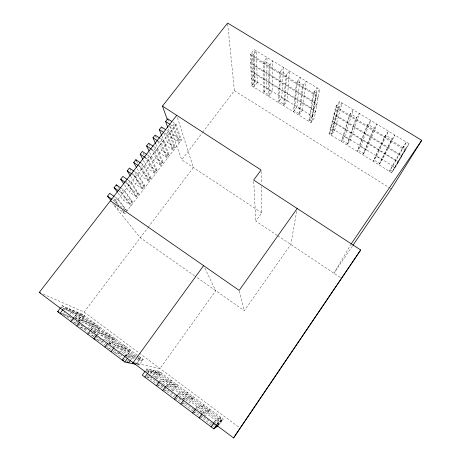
<?xml version="1.0" encoding="UTF-8"?>
<svg xmlns="http://www.w3.org/2000/svg" width="461" height="461" viewBox="0 0 461 461"><rect width="100%" height="100%" fill="white"/><g stroke="black" fill="none" stroke-linecap="round" stroke-linejoin="round"><path stroke-width="0.35" stroke-dasharray="2.31 1.73" d="M266.781 88.495L267 57.383L263.214 62.368L263.352 93.064L266.781 88.495L272.088 91.779L268.659 96.361L269.068 65.94L272.849 60.938L272.088 91.779M281.752 97.755L283.521 67.421L279.746 72.452L278.329 102.365L281.752 97.755L287.111 101.068L283.694 105.696L285.664 76.065L289.439 71.017L287.111 101.068M296.878 107.113L300.226 77.575L296.463 82.652L293.467 111.758L296.878 107.113L302.295 110.461L298.884 115.123L302.456 86.305L306.213 81.211L302.295 110.461M310.979 122.638L315.837 94.47L319.588 89.342L254.103 49.546L250.311 54.49L251.643 85.798L310.979 122.638L314.39 117.941L319.588 89.342M312.166 116.564L317.133 87.844L313.376 92.972L308.761 121.255L312.166 116.564L314.39 117.941M296.688 211.317L290.793 244.463L244.301 310.702L195.13 276.214M329.016 133.828L335.804 106.658L339.544 101.466L409.063 143.699L395.002 167.804L391.648 172.714L329.016 133.828L332.41 129.086L339.544 101.466M334.663 130.48L342.045 102.982L338.305 108.179L331.269 135.229L334.663 130.48L332.41 129.086M344.753 136.721L353.23 109.781L349.496 115.008L341.365 141.498L344.753 136.721L350.348 140.184L346.966 144.973L355.708 118.8L359.436 113.55L350.348 140.184M360.548 146.494L370.759 120.43L367.037 125.715L357.171 151.312L360.548 146.494L366.207 149.992L362.83 154.827L373.324 129.547L377.04 124.245L366.207 149.992M376.516 156.365L388.496 131.206L384.791 136.542L373.145 161.229L376.516 156.365L382.238 159.904L378.873 164.784L391.153 140.426L394.858 135.073L382.238 159.904M390.139 170.028L392.484 171.486L406.291 147.745L403.68 146.154L389.297 171.256L392.657 166.352L406.446 142.115L402.753 147.503M391.648 172.714L405.363 149.099L409.063 143.699M351.253 243.817L333.96 273.269L352.532 245.961M214.365 422.115L215.587 420.334L220.79 417.257L216.797 423.083L219.211 424.886L223.199 419.055L159.016 371.232L146.8 368.915L145.567 370.621M217.056 424.132L218.278 422.345L223.199 419.055M217.246 424.915L219.615 421.452L150.113 369.543L148.119 372.309M217.811 425.094L220.877 420.611L153.242 370.137L150.54 373.906M218.341 425.261L222.069 419.81L156.204 370.702L152.487 375.888M200.426 417.378L206.09 415.073L210.089 409.287L203.647 411.408L202.425 413.177M195.879 408.273L197.101 406.516L204.217 404.914L200.218 410.682L206.09 415.073M182.481 398.54L183.835 398.425L187.84 392.709L178.856 392.876L177.629 394.616M184.089 399.451L185.316 397.705L193.643 397.03L189.638 402.764L183.835 398.425M171.959 390.588L173.376 390.6L177.387 384.923L167.222 384.18L165.995 385.909M166.231 386.232L167.643 386.306L171.653 380.648L160.843 379.415L159.615 381.138M155.922 378.406L157.305 378.573L161.321 372.955L149.358 370.828L148.131 372.54M148.989 376.055L150.148 374.441M153.588 376.66L155 376.85L159.016 371.232M136.295 363.764L140.017 358.629L137.142 356.486M134.825 362.87L136.929 363.326L140.951 357.776L136.894 356.676M137.142 364.599L139.205 365.031L143.227 359.471L82.588 314.293L62.177 305.66L60.938 307.28M131.062 359.54L133.056 356.808L67.698 307.994L65.698 310.622M277.153 235.358L255.803 221.113L261.779 212.896L261.347 186.451M125.519 355.615L126.752 353.927L136.22 356.491M128.043 357.505L129.276 355.817L135.252 357.384M119.22 351.046L121.272 351.616L125.306 346.119L109.407 340.961L108.174 342.632M108.589 343.312L111.28 344.137L115.313 338.674L98.343 332.698L97.11 334.352M114.311 347.231L115.55 345.554L130.849 350.245L126.815 355.765L121.272 351.616M103.12 339.175L105.794 340.034L109.833 334.588L92.281 328.163L91.047 329.811M93.283 331.73L95.917 332.64L99.956 327.229L81.361 319.997L80.122 321.64M87.872 327.644L90.494 328.589L94.534 323.196L75.374 315.52M257.215 82.582L253.781 87.123L252.663 55.931L256.454 50.975L257.215 82.582L255.083 81.257L254.103 49.546M43.219 294.153L84.104 312.085L147.629 228.045M148.062 227.475L193.366 167.539L176.73 115.336M75.276 318.39L78.543 319.646L82.588 314.293M78.053 320.262L80.721 321.277L84.766 315.918L64.586 307.458L63.347 309.083M74.14 317.243L77.88 312.304L136.565 356.053M251.643 85.798L255.083 81.257M261.779 212.896L181.726 159.817L202.183 132.975M202.621 132.399L234.401 90.702L227.59 23.05M69.928 314.148L72.924 310.207L136.058 357.315M65.295 311.146L63.29 313.774L70.746 319.369M124.482 211.553L123.657 212.63L121.917 210.423M114.42 204.782L117.019 208.009L124.983 213.558L181.363 140.121L176.114 124.297L173.117 122.338M117.849 206.937L119.088 205.329L113.539 198.242M119.151 188.826L131.166 205.502L123.208 199.993L125.265 197.331L133.223 202.828L124.741 190.67L121.364 188.342M125.738 182.7L129.115 185.017L137.315 197.492L129.362 192.024L131.402 189.379L125.576 180.551M132.272 174.281L135.649 176.58L143.429 189.529L135.476 184.1L137.511 181.467L131.967 172.322M138.767 165.914L142.138 168.19L149.508 181.611L141.562 176.217L143.584 173.601L136.537 160.929M145.221 157.593L148.592 159.858L155.553 173.739L147.612 168.38L149.623 165.781L142.628 152.072M151.64 149.324L155.005 151.565L161.569 165.908L153.628 160.589L155.628 158.002L150.822 147.716M158.019 141.101L161.385 143.331L167.545 158.117L159.61 152.839L161.598 150.263L157.068 139.671M164.721 133.166L167.723 135.142L173.492 150.378L165.562 145.134L167.539 142.57L163.966 133.431M170.42 124.649L174.022 127L179.398 142.674L171.48 137.47L173.445 134.923L170.103 125.53M118.955 205.883L115.936 202.045L176.114 124.297M213.956 424.973L215.662 423.838M193.245 412.779L197.049 411.633M182.176 403.905L185.57 403.387M175.036 399.197L179.773 398.782M164.139 390.53L168.403 390.559M157.045 385.765L162.698 386.053M146.926 377.346L151.767 377.916M147.232 375.824L149.347 376.101M126.429 361.026L127.83 361.338M133.771 362.836L160.002 368.541L215.771 290.689L204.851 268.221M128.815 357.529L134.18 358.86M136.859 359.528L142.224 360.859L139.948 359.159L137.217 358.456M113.769 352.4L119.952 353.996M124.758 355.235L136.537 358.283M137.914 358.076L143.227 359.471M107.615 347.836L111.712 348.971M96.499 339.596L103.892 341.866M91.756 335.504L94.43 336.369M95.099 336.588L97.104 337.233M80.116 327.154L86.697 329.442M73.455 322.452L82.628 325.754M62.713 314.419L71.386 317.721M61.555 313.105L69.398 316.125M250.311 54.49L315.837 94.47M335.804 106.658L405.363 149.099M392.657 166.352L395.002 167.804M234.401 90.702L389.453 187.817M390.064 188.203L391.285 188.964M166.824 130.451L169.827 132.422L175.462 147.802L167.539 142.57M173.445 134.923L181.363 140.121M160.497 138.611L163.499 140.593L169.527 155.536L161.598 150.263M153.767 146.575L157.138 148.817L163.563 163.309L155.628 158.002M277.747 235.755L341.457 278.265M147.364 154.833L150.735 157.086L157.564 171.123L149.623 165.781M140.922 163.136L144.293 165.407L151.531 178.983L143.584 173.601M134.445 171.486L137.816 173.78L145.463 186.884L137.511 181.467M127.922 179.888L131.299 182.199L139.36 194.836L131.402 189.379M119.169 191.171L122.545 193.505M115.331 197.239L118.143 199.192L127.052 210.867L119.088 205.329M113.118 200.086L115.936 202.045M194.542 275.799L140.294 237.749L112.64 203.606M84.104 312.085L138.726 352.717M139.303 353.143L238.965 427.272M62.177 305.66L129.276 355.817M146.8 368.915L218.278 422.345M78.543 319.646L80.721 321.277M90.494 328.589L95.917 332.64M105.794 340.034L111.28 344.137M136.929 363.326L139.205 365.031M155 376.85L157.305 378.573M167.643 386.306L173.376 390.6M125.623 355.471L128.146 357.361M68.649 315.837L72.089 318.418M72.665 318.851L77.834 322.723M78.405 323.149L88.166 330.468M91.036 332.617L95.052 335.631M95.629 336.063L105.961 343.808M106.537 344.234L110.554 347.248M114 349.83L122.038 355.857M127.778 360.156L128.93 361.021M150.136 376.914L157.593 382.503M158.169 382.935L163.903 387.228M164.473 387.661L175.37 395.826M175.946 396.258L181.68 400.557M182.251 400.984L193.718 409.581M194.294 410.013L200.028 414.306M200.604 414.739L212.072 423.336M212.642 423.763L214.365 425.054M71.322 319.801L77.056 324.1M77.627 324.532L87.953 332.277M88.524 332.709L93.687 336.582M94.263 337.008L105.16 345.185M105.73 345.617L122.361 358.093M122.937 358.525L125.231 360.243M146.886 376.487L156.654 383.817M157.23 384.249L162.975 388.56M163.551 388.992L174.471 397.186M175.042 397.618L180.793 401.929M181.363 402.361L192.859 410.982M193.436 411.414L199.181 415.724M199.757 416.156L211.247 424.777M211.824 425.209L213.547 426.506M116.696 203.814L114.524 201.059L116.731 198.213L125.72 209.939M122.401 210.268L124.983 213.558M118.241 193.274L123.208 199.993M117.93 187.126L118.742 188.261M124.626 185.045L129.362 192.024M130.596 176.263L135.476 184.1M129.748 168.663L131.598 171.711M137.28 168.732L141.562 176.217M143.406 160.365L147.612 168.38M149.646 152.32L153.628 160.589M149.018 143.861L150.522 147.076M155.858 144.316L159.61 152.839M155.369 135.701L156.786 139.009M161.915 136.076L165.562 145.134M161.419 126.908L162.946 130.82M168.305 128.826L171.48 137.47M169.694 126.239L181.726 159.817M167.712 118.823L168.91 122.177M239.345 291.075L244.301 310.702M253.74 181.473L255.803 221.113M261.105 171.44L261.301 183.593M270.019 64.69L269.518 95.214L264.211 91.923L264.165 61.117L270.019 64.69M280.691 71.19L279.187 101.213L284.546 104.538L286.609 74.803L280.691 71.19M297.403 81.378L294.32 110.594L299.736 113.959L303.396 85.031L297.403 81.378M314.316 91.687L309.613 120.079L311.832 121.462L316.776 93.185L314.316 91.687M336.743 105.356L329.863 132.641L332.116 134.042L339.238 106.877L336.743 105.356M350.429 113.7L342.212 140.3L347.813 143.774L356.641 117.486L350.429 113.7M367.97 124.389L358.018 150.107L363.677 153.617L374.257 128.221L367.97 124.389M385.719 135.206L373.992 160.013L379.714 163.563L392.081 139.084L385.719 135.206M405.271 150.2L401.664 155.466L333.977 113.976L337.625 108.9L405.271 150.2M401.675 156.365L398.154 161.511L332.237 120.926L335.798 115.965L401.675 156.365M398.258 162.226L394.818 167.251L330.589 127.536L334.064 122.689L398.258 162.226M316.857 104.353L313.29 109.257L251.009 70.908L254.616 66.177L316.857 104.353M315.595 111.308L312.109 116.109L251.337 78.531L254.852 73.898L315.595 111.308M318.188 97.035L314.529 102.054L250.669 62.903L254.363 58.069L318.188 97.035M131.892 201.912L129.841 204.58L121.134 192.531L123.329 189.696L131.892 201.912M138.029 193.92L135.989 196.582L127.709 184.048L129.887 181.236L138.029 193.92M144.132 185.979L142.103 188.624L134.237 175.618L136.404 172.823L144.132 185.979M150.2 178.084L148.183 180.712L140.732 167.239L142.887 164.456L150.2 178.084M156.239 170.23L154.228 172.84L147.186 158.912L149.329 156.146L156.239 170.23M162.237 162.422L160.238 165.021L153.599 150.632L155.732 147.883L162.237 162.422M168.207 154.654L166.219 157.236L159.979 142.397L162.093 139.666L168.207 154.654M174.137 146.932L172.166 149.502L166.317 134.214L168.421 131.5L174.137 146.932M180.044 139.251L178.079 141.804L172.621 126.084L174.713 123.381L180.044 139.251M222.202 420.507L217.16 423.976L214.469 421.965L219.793 418.715L222.202 420.507M209.092 410.728L202.529 413.027L195.983 408.129L203.22 406.354L209.092 410.728M192.646 398.465L184.193 399.307L177.733 394.472L186.843 394.138L192.646 398.465M176.39 386.341L166.098 385.759L159.719 380.988L170.651 382.065L176.39 386.341M160.319 374.355L148.235 372.396L145.67 370.477L158.014 372.638L160.319 374.355M129.841 351.622L114.42 347.087L108.277 342.488L124.297 347.49L129.841 351.622M114.305 340.039L97.213 334.213L91.151 329.673L108.825 335.948L114.305 340.039M98.948 328.584L80.226 321.496L74.238 317.018L93.525 324.538L98.948 328.584M83.758 317.254L63.451 308.945L61.048 307.141L81.58 315.629L83.758 317.254M253.613 54.692L251.262 53.257L252.507 84.663L254.639 85.988L253.613 54.692"/><path stroke-width="0.69" d="M167.285 119.526L162.474 106.093L227.59 23.05L421.74 140.305L391.285 188.964L352.936 245.361M176.73 115.336L39.26 292.418L233.571 437.95L239.732 428.707M240.118 428.131L360.681 249.977L253.665 180.061L261.082 170.011L162.474 106.093M233.571 437.95L360.681 249.977M351.253 243.817L421.74 140.305M211.115 426.863L213.962 422.708M145.157 371.191L142.288 375.173L213.806 428.886L216.653 424.725M215.275 427.796L216.854 425.491M216.658 426.771L217.425 425.653M199.164 417.885L202.016 413.765M192.612 412.97L195.47 408.861M180.821 404.113L183.68 400.033M174.356 399.261L177.22 395.198M297.195 208.499L239.173 290.395L110.375 200.812M162.721 390.519L165.585 386.485M156.337 385.724L159.206 381.708M144.852 377.098L147.722 373.11M130.665 360.087L128.671 362.824L127.524 361.966M132.37 363.602L133.148 362.536M133.079 362.686L203.601 265.657M125.104 356.174L122.228 360.11L123.629 360.416M60.529 307.821L57.637 311.601L124.758 362.006L127.628 358.064M111.026 351.691L113.902 347.784M104.878 347.081L107.759 343.186M96.695 334.905L93.814 338.772L95.156 339.181M87.751 334.213L90.633 330.364M76.826 326.008L79.707 322.181M70.833 321.507L73.72 317.698M62.932 309.625L60.045 313.405L61.376 313.912M110.951 200.477L107.488 196.173L109.695 193.338L114.201 196.461M117.411 192.156L114.103 187.679L116.299 184.855L120.799 187.955M123.836 183.881L120.678 179.231L122.856 176.43L127.357 179.508M130.215 175.658L127.213 170.841L129.38 168.052L133.88 171.106M136.565 167.487L133.707 162.497L135.862 159.725L140.363 162.756M142.754 159.131L140.167 154.199L142.311 151.444L146.805 154.452M149.036 151.047L146.586 145.953L148.719 143.215L153.208 146.206M155.57 143.659L152.966 137.758L155.086 135.038L159.892 138.214M161.655 135.43L159.31 129.61L161.419 126.908L165.626 129.662M167.816 127.495L165.62 121.508L167.712 118.823L171.913 121.56M213.806 428.886L218.128 425.687M124.758 362.006L135.764 364.311M57.637 311.601L58.945 312.103M39.26 292.418L40.58 292.994M165.62 121.508L169.821 124.251M159.31 129.61L163.517 132.376M152.966 137.758L157.455 140.732M146.586 145.953L151.075 148.949M140.167 154.199L144.662 157.218M133.707 162.497L138.202 165.534M127.213 170.841L131.713 173.901M120.678 179.231L125.179 182.32M114.103 187.679L118.604 190.785M107.488 196.173L111.994 199.302M116.299 184.855L117.111 185.99M135.862 159.725L136.537 160.929"/></g></svg>
